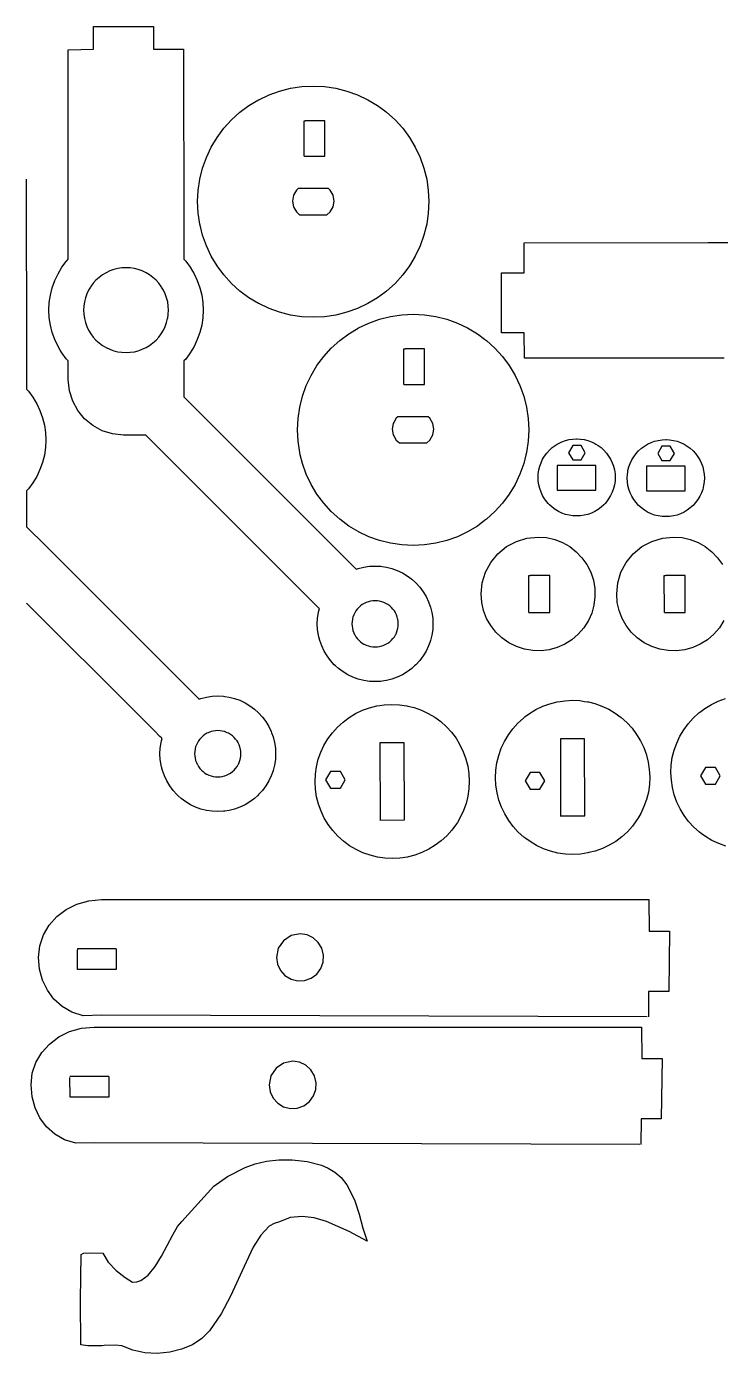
# Model space of a CAD drawing. Extents: x -171 to 171, y -88 to 88.
# Drawn here: x -26.6 to 60.6, y -83.2 to 83.6 of the extents above; entities that cross this region are included whole.
import ezdxf

# ---------------------------------------------------------------- set-up
doc = ezdxf.new("R2010")
doc.units = 0
doc.layers.add('MODELSKETCH_VISIBLE', color=7, linetype='CONTINUOUS')

msp = doc.modelspace()

# ---------------------------------------------------------------- linework, layer by layer
at = {"layer": 'MODELSKETCH_VISIBLE'}
for p, q in [((-18.19, 83.62), (-10.66, 83.62)), ((-18.19, 80.75), (-18.19, 83.62)), ((-10.66, 83.62), (-10.66, 80.76)), ((-21.37, 80.7), (-18.19, 80.75)), ((-21.36, 57.65), (-21.37, 80.7)), ((-10.66, 80.76), (-6.88, 80.76)), ((-6.88, 80.76), (-6.83, 57.65)), ((3.87, 75.02), (5.21, 75.51)), ((5.21, 75.51), (6.59, 75.85)), ((6.59, 75.85), (8.01, 76.06)), ((8.01, 76.06), (9.43, 76.13)), ((9.43, 76.13), (10.85, 76.06)), ((10.85, 76.06), (12.27, 75.85)), ((12.27, 75.85), (13.65, 75.51)), ((13.65, 75.51), (14.99, 75.02)), ((0.21, 72.83), (1.35, 73.68)), ((1.35, 73.68), (2.53, 74.39)), ((2.53, 74.39), (2.58, 74.42)), ((2.58, 74.42), (3.87, 75.02)), ((14.99, 75.02), (16.28, 74.42)), ((16.28, 74.42), (17.51, 73.68)), ((17.51, 73.68), (18.41, 73.01)), ((-1.81, 70.82), (-0.85, 71.87)), ((-0.85, 71.87), (0.21, 72.83)), ((8.28, 71.76), (8.43, 71.76)), ((8.28, 67.31), (8.28, 71.76)), ((10.86, 71.76), (8.43, 71.76)), ((10.88, 71.77), (10.86, 71.76)), ((10.88, 67.31), (10.88, 71.77)), ((18.41, 73.01), (18.65, 72.83)), ((18.65, 72.83), (19.71, 71.87)), ((19.71, 71.87), (20.67, 70.82)), ((-2.66, 69.67), (-1.81, 70.82)), ((20.67, 70.82), (21.52, 69.67)), ((-4, 67.16), (-3.39, 68.45)), ((-3.39, 68.45), (-2.66, 69.67)), ((21.52, 69.67), (22.25, 68.45)), ((22.25, 68.45), (22.86, 67.16)), ((-4.48, 65.82), (-4, 67.16)), ((8.28, 67.31), (10.88, 67.31)), ((22.86, 67.16), (23.34, 65.82)), ((-4.83, 64.43), (-4.48, 65.82)), ((23.34, 65.82), (23.69, 64.43)), ((-26.65, 64.42), (-26.6, 41.32)), ((-5.03, 63.02), (-4.83, 64.43)), ((23.69, 64.43), (23.89, 63.02)), ((-5.1, 61.6), (-5.03, 63.02)), ((6.94, 62.41), (6.81, 61.68)), ((7, 62.51), (6.94, 62.41)), ((7.31, 63.06), (7, 62.51)), ((7.52, 63.24), (7.31, 63.06)), ((10.35, 63.24), (7.52, 63.24)), ((10.52, 63.24), (10.35, 63.24)), ((11.34, 63.24), (10.52, 63.24)), ((11.55, 63.06), (11.34, 63.24)), ((11.92, 62.41), (11.55, 63.06)), ((12.05, 61.68), (11.92, 62.41)), ((23.89, 63.02), (23.96, 61.6)), ((-5.03, 60.17), (-5.1, 61.6)), ((-4.83, 58.76), (-5.03, 60.17)), ((6.81, 61.68), (6.94, 60.96)), ((6.94, 60.96), (7, 60.86)), ((7, 60.86), (7.31, 60.31)), ((7.31, 60.31), (7.71, 59.95)), ((11.15, 59.95), (11.55, 60.31)), ((11.55, 60.31), (11.92, 60.96)), ((11.92, 60.96), (12.05, 61.68)), ((23.89, 60.17), (23.69, 58.76)), ((23.96, 61.6), (23.89, 60.17)), ((-4.75, 58.46), (-4.83, 58.76)), ((-4.48, 57.38), (-4.75, 58.46)), ((7.71, 59.95), (10.52, 59.95)), ((10.52, 59.95), (11.15, 59.95)), ((23.61, 58.46), (23.34, 57.38)), ((23.69, 58.76), (23.61, 58.46)), ((-21.36, 57.3), (-21.36, 57.65)), ((-21.36, 56.67), (-21.36, 57.3)), ((-6.83, 57.65), (-6.83, 54.66)), ((-4, 56.03), (-4.48, 57.38)), ((23.34, 57.38), (22.86, 56.03)), ((-21.36, 56.12), (-21.36, 56.67)), ((-21.36, 55.64), (-21.36, 56.12)), ((-21.36, 55.23), (-21.36, 55.64)), ((-21.36, 54.89), (-21.36, 55.23)), ((-3.39, 54.74), (-4, 56.03)), ((22.86, 56.03), (22.25, 54.74)), ((35.93, 56.42), (59.04, 56.48)), ((35.93, 52.64), (35.93, 56.42)), ((59.04, 56.48), (62.03, 56.48)), ((-22.15, 53.35), (-21.62, 54.06)), ((-21.62, 54.06), (-21.59, 54.11)), ((-21.59, 54.11), (-21.36, 54.35)), ((-21.36, 54.62), (-21.36, 54.89)), ((-21.36, 54.44), (-21.36, 54.62)), ((-21.36, 54.35), (-21.36, 54.44)), ((-6.83, 54.66), (-6.83, 54.41)), ((-6.83, 54.41), (-6.83, 54.35)), ((-6.83, 54.35), (-6.6, 54.11)), ((-6.6, 54.11), (-6.04, 53.35)), ((-2.66, 53.52), (-3.39, 54.74)), ((-1.81, 52.38), (-2.66, 53.52)), ((21.52, 53.52), (20.67, 52.38)), ((22.25, 54.74), (21.52, 53.52)), ((-23.05, 51.67), (-22.64, 52.53)), ((-22.64, 52.53), (-22.15, 53.35)), ((-17.87, 51.73), (-18.22, 51.34)), ((-17.48, 52.08), (-17.87, 51.73)), ((-17.06, 52.39), (-17.48, 52.08)), ((-16.61, 52.66), (-17.06, 52.39)), ((-16.14, 52.89), (-16.61, 52.66)), ((-15.64, 53.06), (-16.14, 52.89)), ((-15.13, 53.19), (-15.64, 53.06)), ((-14.62, 53.27), (-15.13, 53.19)), ((-14.1, 53.29), (-14.62, 53.27)), ((-13.68, 53.27), (-14.1, 53.29)), ((-13.57, 53.27), (-13.68, 53.27)), ((-13.05, 53.19), (-13.57, 53.27)), ((-12.55, 53.06), (-13.05, 53.19)), ((-12.05, 52.89), (-12.55, 53.06)), ((-11.58, 52.66), (-12.05, 52.89)), ((-11.13, 52.39), (-11.58, 52.66)), ((-10.71, 52.08), (-11.13, 52.39)), ((-10.32, 51.73), (-10.71, 52.08)), ((-9.97, 51.34), (-10.32, 51.73)), ((-6.04, 53.35), (-5.75, 52.86)), ((-5.75, 52.86), (-5.55, 52.53)), ((-5.55, 52.53), (-5.14, 51.67)), ((-0.85, 51.32), (-1.81, 52.38)), ((20.67, 52.38), (19.71, 51.32)), ((33.07, 52.64), (35.93, 52.64)), ((33.07, 45.11), (33.07, 52.64)), ((-23.6, 49.85), (-23.37, 50.77)), ((-23.37, 50.77), (-23.05, 51.67)), ((-18.8, 50.48), (-19.02, 50)), ((-18.57, 50.86), (-18.8, 50.48)), ((-18.53, 50.92), (-18.57, 50.86)), ((-18.22, 51.34), (-18.53, 50.92)), ((-9.66, 50.92), (-9.97, 51.34)), ((-9.62, 50.86), (-9.66, 50.92)), ((-9.39, 50.48), (-9.62, 50.86)), ((-9.17, 50), (-9.39, 50.48)), ((-5.14, 51.67), (-4.82, 50.77)), ((-4.82, 50.77), (-4.59, 49.85)), ((0.21, 50.36), (-0.85, 51.32)), ((1.35, 49.51), (0.21, 50.36)), ((18.41, 50.18), (17.51, 49.51)), ((18.65, 50.36), (18.41, 50.18)), ((19.71, 51.32), (18.65, 50.36)), ((-23.79, 47.96), (-23.74, 48.91)), ((-23.74, 48.91), (-23.6, 49.85)), ((-19.4, 48.48), (-19.43, 47.96)), ((-19.32, 49), (-19.4, 48.48)), ((-19.2, 49.51), (-19.32, 49)), ((-19.02, 50), (-19.2, 49.51)), ((-8.99, 49.51), (-9.17, 50)), ((-8.86, 49), (-8.99, 49.51)), ((-8.79, 48.48), (-8.86, 49)), ((-8.76, 47.96), (-8.79, 48.48)), ((-4.59, 49.85), (-4.45, 48.91)), ((-4.45, 48.91), (-4.4, 47.96)), ((2.53, 48.8), (1.35, 49.51)), ((2.58, 48.78), (2.53, 48.8)), ((3.87, 48.17), (2.58, 48.78)), ((16.28, 48.78), (14.99, 48.17)), ((17.51, 49.51), (16.28, 48.78)), ((-23.74, 47.01), (-23.79, 47.96)), ((-23.6, 46.07), (-23.74, 47.01)), ((-19.43, 47.96), (-19.4, 47.44)), ((-19.4, 47.44), (-19.32, 46.92)), ((-19.32, 46.92), (-19.32, 46.89)), ((-19.32, 46.89), (-19.2, 46.41)), ((-8.99, 46.41), (-8.87, 46.89)), ((-8.87, 46.89), (-8.86, 46.92)), ((-8.86, 46.92), (-8.79, 47.44)), ((-8.79, 47.44), (-8.76, 47.96)), ((-4.45, 47.01), (-4.59, 46.07)), ((-4.4, 47.96), (-4.45, 47.01)), ((5.21, 47.69), (3.87, 48.17)), ((6.59, 47.34), (5.21, 47.69)), ((8.01, 47.13), (6.59, 47.34)), ((9.43, 47.06), (8.01, 47.13)), ((10.85, 47.13), (9.43, 47.06)), ((12.27, 47.34), (10.85, 47.13)), ((13.65, 47.69), (12.27, 47.34)), ((14.99, 48.17), (13.65, 47.69)), ((16.42, 46.34), (17.76, 46.82)), ((17.76, 46.82), (19.15, 47.17)), ((19.15, 47.17), (20.56, 47.37)), ((20.56, 47.37), (21.98, 47.44)), ((21.98, 47.44), (23.41, 47.37)), ((23.41, 47.37), (24.82, 47.17)), ((24.82, 47.17), (26.2, 46.82)), ((26.2, 46.82), (27.54, 46.34)), ((-23.37, 45.15), (-23.6, 46.07)), ((-23.05, 44.25), (-23.37, 45.15)), ((-19.2, 46.41), (-19.02, 45.92)), ((-19.02, 45.92), (-18.8, 45.45)), ((-18.8, 45.45), (-18.53, 45)), ((-9.66, 45), (-9.39, 45.45)), ((-9.39, 45.45), (-9.17, 45.92)), ((-9.17, 45.92), (-8.99, 46.41)), ((-4.82, 45.15), (-5.14, 44.25)), ((-4.59, 46.07), (-4.82, 45.15)), ((13.91, 44.99), (15.09, 45.7)), ((15.09, 45.7), (15.13, 45.73)), ((15.13, 45.73), (16.42, 46.34)), ((27.54, 46.34), (28.83, 45.73)), ((28.83, 45.73), (30.06, 44.99)), ((35.94, 45.11), (33.07, 45.11)), ((35.99, 41.94), (35.94, 45.11)), ((-22.64, 43.39), (-23.05, 44.25)), ((-22.36, 42.92), (-22.64, 43.39)), ((-18.53, 45), (-18.22, 44.58)), ((-18.22, 44.58), (-17.87, 44.19)), ((-17.87, 44.19), (-17.48, 43.84)), ((-17.48, 43.84), (-17.06, 43.53)), ((-17.06, 43.53), (-16.61, 43.26)), ((-11.58, 43.26), (-11.13, 43.53)), ((-11.13, 43.53), (-10.71, 43.84)), ((-10.71, 43.84), (-10.32, 44.19)), ((-10.32, 44.19), (-9.97, 44.58)), ((-9.97, 44.58), (-9.66, 45)), ((-5.55, 43.39), (-5.75, 43.07)), ((-5.14, 44.25), (-5.55, 43.39)), ((11.7, 43.19), (12.76, 44.15)), ((12.76, 44.15), (13.91, 44.99)), ((30.06, 44.99), (30.96, 44.32)), ((30.96, 44.32), (31.2, 44.15)), ((31.2, 44.15), (32.26, 43.19)), ((-22.15, 42.58), (-22.36, 42.92)), ((-21.62, 41.86), (-22.15, 42.58)), ((-21.58, 41.81), (-21.62, 41.86)), ((-21.36, 41.57), (-21.58, 41.81)), ((-16.61, 43.26), (-16.14, 43.04)), ((-16.14, 43.04), (-15.82, 42.92)), ((-15.82, 42.92), (-15.64, 42.86)), ((-15.64, 42.86), (-15.13, 42.73)), ((-15.13, 42.73), (-14.62, 42.66)), ((-14.62, 42.66), (-14.09, 42.63)), ((-14.09, 42.63), (-13.57, 42.66)), ((-13.57, 42.66), (-13.05, 42.73)), ((-13.05, 42.73), (-12.55, 42.86)), ((-12.55, 42.86), (-12.37, 42.92)), ((-12.37, 42.92), (-12.05, 43.04)), ((-12.05, 43.04), (-11.58, 43.26)), ((-6.6, 41.81), (-6.83, 41.57)), ((-6.04, 42.58), (-6.6, 41.81)), ((-5.83, 42.92), (-6.04, 42.58)), ((-5.75, 43.07), (-5.83, 42.92)), ((9.9, 40.99), (10.75, 42.13)), ((10.75, 42.13), (11.7, 43.19)), ((20.83, 43.1), (20.98, 43.1)), ((20.83, 38.63), (20.83, 43.1)), ((23.43, 43.08), (20.98, 43.1)), ((23.43, 38.63), (23.43, 43.08)), ((32.26, 43.19), (33.22, 42.13)), ((33.22, 42.13), (34.07, 40.99)), ((59.04, 41.94), (35.99, 41.94)), ((59.39, 41.94), (59.04, 41.94)), ((60.02, 41.94), (59.39, 41.94)), ((60.57, 41.94), (60.02, 41.94)), ((61.05, 41.94), (60.57, 41.94)), ((-26.6, 41.32), (-26.6, 38.33)), ((-21.36, 41.51), (-21.36, 41.57)), ((-21.35, 39.23), (-21.36, 41.51)), ((-6.83, 41.57), (-6.83, 41.49)), ((-6.83, 41.49), (-6.83, 41.3)), ((-6.83, 41.3), (-6.83, 41.03)), ((-6.83, 41.03), (-6.83, 40.69)), ((-6.83, 40.69), (-6.83, 40.28)), ((-6.83, 40.28), (-6.83, 39.81)), ((9.16, 39.76), (9.9, 40.99)), ((34.07, 40.99), (34.8, 39.76)), ((-21.21, 37.82), (-21.35, 39.23)), ((-6.83, 39.81), (-6.83, 39.26)), ((-6.83, 39.26), (-6.83, 38.63)), ((-6.83, 38.63), (-6.83, 38.27)), ((8.07, 37.13), (8.55, 38.47)), ((8.55, 38.47), (9.16, 39.76)), ((20.83, 38.63), (23.43, 38.63)), ((34.8, 39.76), (35.41, 38.47)), ((35.41, 38.47), (35.89, 37.13)), ((-26.6, 38.33), (-26.6, 38.08)), ((-26.6, 38.08), (-26.6, 38.02)), ((-26.6, 38.02), (-26.37, 37.78)), ((-26.37, 37.78), (-25.81, 37.01)), ((-25.81, 37.01), (-25.52, 36.53)), ((-20.8, 36.51), (-21.21, 37.82)), ((-6.83, 38.27), (-6.83, 37.06)), ((-6.83, 37.06), (-4.4, 34.64)), ((7.73, 35.75), (8.07, 37.13)), ((35.89, 37.13), (36.24, 35.75)), ((-25.52, 36.53), (-25.32, 36.2)), ((-25.32, 36.2), (-24.91, 35.34)), ((-24.91, 35.34), (-24.59, 34.44)), ((-20.16, 35.33), (-20.8, 36.51)), ((-19.31, 34.29), (-20.16, 35.33)), ((7.52, 34.33), (7.73, 35.75)), ((36.24, 35.75), (36.45, 34.33)), ((-24.59, 34.44), (-24.36, 33.52)), ((-24.36, 33.52), (-24.22, 32.58)), ((-18.28, 33.44), (-19.31, 34.29)), ((-17.11, 32.79), (-18.28, 33.44)), ((-4.4, 34.64), (14.44, 15.79)), ((7.45, 32.91), (7.52, 34.33)), ((19.49, 33.72), (19.36, 33)), ((19.55, 33.82), (19.49, 33.72)), ((19.86, 34.37), (19.55, 33.82)), ((20.07, 34.56), (19.86, 34.37)), ((22.9, 34.56), (20.07, 34.56)), ((23.07, 34.56), (22.9, 34.56)), ((23.89, 34.56), (23.07, 34.56)), ((24.1, 34.37), (23.89, 34.56)), ((24.47, 33.72), (24.1, 34.37)), ((24.6, 33), (24.47, 33.72)), ((36.45, 34.33), (36.52, 32.91)), ((-24.22, 32.58), (-24.17, 31.63)), ((-15.8, 32.39), (-17.11, 32.79)), ((-14.4, 32.25), (-15.8, 32.39)), ((-11.62, 32.26), (-14.4, 32.25)), ((-6.83, 27.47), (-11.62, 32.26)), ((7.52, 31.49), (7.45, 32.91)), ((19.36, 33), (19.49, 32.27)), ((19.49, 32.27), (19.55, 32.17)), ((19.55, 32.17), (19.86, 31.62)), ((24.1, 31.62), (24.47, 32.27)), ((24.47, 32.27), (24.6, 33)), ((36.52, 32.91), (36.45, 31.49)), ((41.58, 31.68), (42.05, 31.75)), ((42.05, 31.75), (42.52, 31.78)), ((42.52, 31.78), (42.61, 31.77)), ((42.61, 31.77), (43, 31.75)), ((43, 31.75), (43.47, 31.68)), ((-24.22, 30.68), (-24.36, 29.74)), ((-24.17, 31.63), (-24.22, 30.68)), ((7.73, 30.07), (7.52, 31.49)), ((7.8, 29.77), (7.73, 30.07)), ((19.86, 31.62), (20.26, 31.26)), ((20.26, 31.26), (23.07, 31.26)), ((23.07, 31.26), (23.7, 31.26)), ((23.7, 31.26), (24.1, 31.62)), ((36.24, 30.07), (36.16, 29.77)), ((36.45, 31.49), (36.24, 30.07)), ((38.78, 30), (39.1, 30.36)), ((39.1, 30.36), (39.45, 30.68)), ((39.45, 30.68), (39.83, 30.96)), ((39.83, 30.96), (40.1, 31.12)), ((40.1, 31.12), (40.24, 31.2)), ((40.24, 31.2), (40.67, 31.41)), ((40.67, 31.41), (41.12, 31.57)), ((41.12, 31.57), (41.58, 31.68)), ((42.04, 30.95), (41.51, 30.04)), ((41.51, 30.04), (42.04, 29.14)), ((43.08, 30.95), (42.04, 30.95)), ((43.61, 30.04), (43.08, 30.95)), ((43.08, 29.14), (43.61, 30.04)), ((43.47, 31.68), (43.93, 31.57)), ((43.93, 31.57), (44.38, 31.41)), ((44.38, 31.41), (44.81, 31.2)), ((44.81, 31.2), (44.95, 31.12)), ((44.95, 31.12), (45.22, 30.96)), ((45.22, 30.96), (45.6, 30.68)), ((45.6, 30.68), (45.95, 30.36)), ((45.95, 30.36), (46.27, 30)), ((49.99, 29.92), (50.31, 30.27)), ((50.31, 30.27), (50.66, 30.59)), ((50.66, 30.59), (51.04, 30.87)), ((51.04, 30.87), (51.31, 31.03)), ((51.31, 31.03), (51.45, 31.11)), ((51.45, 31.11), (51.88, 31.32)), ((51.88, 31.32), (52.33, 31.48)), ((52.33, 31.48), (52.79, 31.59)), ((53.25, 30.86), (52.72, 29.95)), ((52.79, 31.59), (53.26, 31.66)), ((54.29, 30.86), (53.25, 30.86)), ((53.26, 31.66), (53.73, 31.69)), ((53.73, 31.69), (53.82, 31.68)), ((53.82, 31.68), (54.21, 31.66)), ((54.21, 31.66), (54.68, 31.59)), ((54.82, 29.95), (54.29, 30.86)), ((54.68, 31.59), (55.14, 31.48)), ((55.14, 31.48), (55.59, 31.32)), ((55.59, 31.32), (56.02, 31.12)), ((56.02, 31.12), (56.16, 31.03)), ((56.16, 31.03), (56.43, 30.87)), ((56.43, 30.87), (56.81, 30.59)), ((56.81, 30.59), (57.16, 30.27)), ((57.16, 30.27), (57.48, 29.92)), ((-24.59, 28.82), (-24.91, 27.92)), ((-24.36, 29.74), (-24.59, 28.82)), ((8.07, 28.69), (7.8, 29.77)), ((8.55, 27.35), (8.07, 28.69)), ((35.89, 28.69), (35.41, 27.35)), ((36.16, 29.77), (35.89, 28.69)), ((37.89, 28.34), (38.05, 28.78)), ((38.05, 28.78), (38.25, 29.21)), ((38.25, 29.21), (38.5, 29.62)), ((38.5, 29.62), (38.78, 30)), ((40.1, 28.43), (40.1, 25.33)), ((44.95, 28.43), (40.1, 28.43)), ((42.04, 29.14), (43.08, 29.14)), ((44.95, 25.33), (44.95, 28.43)), ((46.27, 30), (46.55, 29.62)), ((46.55, 29.62), (46.8, 29.21)), ((46.8, 29.21), (47, 28.78)), ((47, 28.78), (47.16, 28.34)), ((49.1, 28.25), (49.26, 28.7)), ((49.26, 28.7), (49.46, 29.13)), ((49.46, 29.13), (49.71, 29.53)), ((49.71, 29.53), (49.99, 29.92)), ((52.72, 29.95), (53.25, 29.05)), ((53.25, 29.05), (54.29, 29.05)), ((54.29, 29.05), (54.82, 29.95)), ((57.48, 29.92), (57.76, 29.53)), ((57.76, 29.53), (58.01, 29.13)), ((58.01, 29.13), (58.21, 28.7)), ((58.21, 28.7), (58.37, 28.25)), ((-25.52, 26.73), (-25.6, 26.59)), ((-25.32, 27.06), (-25.52, 26.73)), ((-24.91, 27.92), (-25.32, 27.06)), ((-4.4, 25.04), (-6.83, 27.47)), ((9.16, 26.06), (8.55, 27.35)), ((35.41, 27.35), (34.8, 26.06)), ((37.68, 26.93), (37.7, 27.41)), ((37.7, 26.46), (37.68, 26.93)), ((37.7, 27.41), (37.74, 27.64)), ((37.74, 27.64), (37.77, 27.88)), ((37.77, 27.88), (37.89, 28.34)), ((47.16, 28.34), (47.28, 27.88)), ((47.28, 27.88), (47.31, 27.64)), ((47.31, 27.64), (47.35, 27.4)), ((47.35, 27.4), (47.37, 26.93)), ((47.37, 26.93), (47.35, 26.46)), ((48.89, 26.84), (48.91, 27.32)), ((48.91, 26.37), (48.89, 26.84)), ((48.91, 27.32), (48.95, 27.55)), ((48.95, 27.55), (48.98, 27.79)), ((48.98, 27.79), (49.1, 28.25)), ((56.16, 28.34), (51.31, 28.34)), ((51.31, 28.34), (51.31, 25.24)), ((56.16, 25.24), (56.16, 28.34)), ((58.37, 28.25), (58.49, 27.79)), ((58.49, 27.79), (58.52, 27.55)), ((58.52, 27.55), (58.56, 27.32)), ((58.56, 27.32), (58.58, 26.84)), ((58.58, 26.84), (58.56, 26.37)), ((-26.37, 25.48), (-26.6, 25.24)), ((-26.6, 25.24), (-26.6, 25.16)), ((-26.6, 25.16), (-26.6, 24.97)), ((-25.81, 26.25), (-26.37, 25.48)), ((-25.6, 26.59), (-25.81, 26.25)), ((4.85, 15.79), (-4.4, 25.04)), ((9.9, 24.83), (9.16, 26.06)), ((34.8, 26.06), (34.07, 24.83)), ((37.77, 25.99), (37.7, 26.46)), ((37.89, 25.52), (37.77, 25.99)), ((38.05, 25.08), (37.89, 25.52)), ((38.25, 24.65), (38.05, 25.08)), ((40.1, 25.33), (44.95, 25.33)), ((47, 25.08), (46.8, 24.65)), ((47.16, 25.52), (47, 25.08)), ((47.28, 25.99), (47.16, 25.52)), ((47.35, 26.46), (47.28, 25.99)), ((48.98, 25.9), (48.91, 26.37)), ((49.1, 25.44), (48.98, 25.9)), ((49.26, 24.99), (49.1, 25.44)), ((51.31, 25.24), (56.16, 25.24)), ((58.37, 25.43), (58.21, 24.99)), ((58.49, 25.9), (58.37, 25.43)), ((58.56, 26.37), (58.49, 25.9)), ((-26.6, 24.97), (-26.6, 24.7)), ((-26.6, 24.7), (-26.6, 24.36)), ((-26.6, 24.36), (-26.6, 23.95)), ((-26.6, 23.95), (-26.6, 23.48)), ((-26.6, 23.48), (-26.6, 22.92)), ((10.75, 23.69), (9.9, 24.83)), ((11.7, 22.63), (10.75, 23.69)), ((33.22, 23.69), (32.26, 22.63)), ((34.07, 24.83), (33.22, 23.69)), ((38.5, 24.24), (38.25, 24.65)), ((38.78, 23.86), (38.5, 24.24)), ((38.95, 23.67), (38.78, 23.86)), ((39.1, 23.5), (38.95, 23.67)), ((39.45, 23.19), (39.1, 23.5)), ((45.95, 23.5), (45.6, 23.18)), ((46.1, 23.67), (45.95, 23.5)), ((46.27, 23.86), (46.1, 23.67)), ((46.55, 24.24), (46.27, 23.86)), ((46.8, 24.65), (46.55, 24.24)), ((49.46, 24.56), (49.26, 24.99)), ((49.71, 24.15), (49.46, 24.56)), ((49.99, 23.77), (49.71, 24.15)), ((50.16, 23.58), (49.99, 23.77)), ((50.31, 23.42), (50.16, 23.58)), ((50.66, 23.1), (50.31, 23.42)), ((57.16, 23.41), (56.81, 23.1)), ((57.31, 23.58), (57.16, 23.41)), ((57.48, 23.77), (57.31, 23.58)), ((57.76, 24.15), (57.48, 23.77)), ((58.01, 24.56), (57.76, 24.15)), ((58.21, 24.99), (58.01, 24.56)), ((-26.6, 22.92), (-26.6, 22.3)), ((-26.6, 22.3), (-26.6, 21.94)), ((-26.6, 21.94), (-26.6, 20.73)), ((12.76, 21.67), (11.7, 22.63)), ((32.26, 22.63), (31.2, 21.67)), ((39.83, 22.9), (39.45, 23.19)), ((40.24, 22.66), (39.83, 22.9)), ((40.67, 22.45), (40.24, 22.66)), ((41.12, 22.29), (40.67, 22.45)), ((41.58, 22.18), (41.12, 22.29)), ((42.05, 22.11), (41.58, 22.18)), ((42.52, 22.09), (42.05, 22.11)), ((42.61, 22.09), (42.52, 22.09)), ((43, 22.11), (42.61, 22.09)), ((43.47, 22.18), (43, 22.11)), ((43.93, 22.29), (43.47, 22.18)), ((44.38, 22.45), (43.93, 22.29)), ((44.81, 22.66), (44.38, 22.45)), ((45.22, 22.9), (44.81, 22.66)), ((45.6, 23.18), (45.22, 22.9)), ((51.04, 22.81), (50.66, 23.1)), ((51.45, 22.57), (51.04, 22.81)), ((51.88, 22.37), (51.45, 22.57)), ((52.33, 22.2), (51.88, 22.37)), ((52.79, 22.09), (52.33, 22.2)), ((53.26, 22.02), (52.79, 22.09)), ((53.73, 22), (53.26, 22.02)), ((53.82, 22), (53.73, 22)), ((54.21, 22.02), (53.82, 22)), ((54.68, 22.09), (54.21, 22.02)), ((55.14, 22.2), (54.68, 22.09)), ((55.59, 22.37), (55.14, 22.2)), ((56.02, 22.57), (55.59, 22.37)), ((56.43, 22.81), (56.02, 22.57)), ((56.81, 23.1), (56.43, 22.81)), ((-26.6, 20.73), (-24.17, 18.31)), ((13.91, 20.82), (12.76, 21.67)), ((15.09, 20.12), (13.91, 20.82)), ((15.13, 20.09), (15.09, 20.12)), ((16.42, 19.48), (15.13, 20.09)), ((28.83, 20.09), (27.54, 19.48)), ((30.06, 20.82), (28.83, 20.09)), ((30.96, 21.5), (30.06, 20.82)), ((31.2, 21.67), (30.96, 21.5)), ((17.76, 19), (16.42, 19.48)), ((19.15, 18.65), (17.76, 19)), ((20.56, 18.44), (19.15, 18.65)), ((21.98, 18.38), (20.56, 18.44)), ((23.41, 18.44), (21.98, 18.38)), ((24.82, 18.65), (23.41, 18.44)), ((26.2, 19), (24.82, 18.65)), ((27.54, 19.48), (26.2, 19)), ((33.72, 18.24), (34.95, 18.89)), ((34.95, 18.89), (36.28, 19.3)), ((36.28, 19.3), (37.69, 19.44)), ((37.69, 19.44), (38.75, 19.36)), ((38.75, 19.36), (39.78, 19.12)), ((39.78, 19.12), (40.76, 18.74)), ((40.76, 18.74), (41.66, 18.23)), ((50.74, 18.24), (51.97, 18.89)), ((51.97, 18.89), (53.31, 19.3)), ((53.31, 19.3), (54.71, 19.44)), ((54.71, 19.44), (55.78, 19.36)), ((55.78, 19.36), (56.81, 19.12)), ((56.81, 19.12), (57.78, 18.75)), ((57.78, 18.75), (58.69, 18.23)), ((-24.17, 18.31), (-5.33, -0.54)), ((31.73, 16.25), (32.63, 17.34)), ((32.63, 17.34), (33.72, 18.24)), ((41.66, 18.23), (42.48, 17.59)), ((42.48, 17.59), (43.2, 16.84)), ((43.2, 16.84), (43.81, 15.98)), ((48.76, 16.25), (49.65, 17.34)), ((49.65, 17.34), (50.74, 18.24)), ((58.69, 18.23), (59.51, 17.59)), ((59.51, 17.59), (60.23, 16.84)), ((60.23, 16.84), (60.84, 15.98)), ((9.21, 11.43), (4.85, 15.79)), ((14.44, 15.79), (14.57, 15.66)), ((14.57, 15.66), (14.74, 15.5)), ((14.74, 15.5), (14.82, 15.41)), ((14.82, 15.41), (14.84, 15.39)), ((14.84, 15.39), (15.09, 15.48)), ((15.09, 15.48), (15.79, 15.65)), ((15.79, 15.65), (16.49, 15.76)), ((16.49, 15.76), (17.2, 15.79)), ((17.2, 15.79), (17.92, 15.76)), ((17.92, 15.76), (18.07, 15.73)), ((18.07, 15.73), (18.62, 15.65)), ((18.62, 15.65), (19.31, 15.48)), ((19.31, 15.48), (19.98, 15.24)), ((19.98, 15.24), (20.63, 14.93)), ((30.67, 13.68), (31.07, 15.02)), ((31.07, 15.02), (31.73, 16.25)), ((43.81, 15.98), (44.3, 15.02)), ((44.3, 15.02), (44.63, 14)), ((47.69, 13.68), (48.1, 15.02)), ((48.1, 15.02), (48.76, 16.25)), ((20.63, 14.93), (21.24, 14.57)), ((21.24, 14.57), (21.81, 14.14)), ((21.81, 14.14), (22.34, 13.66)), ((22.34, 13.66), (22.82, 13.13)), ((30.53, 12.28), (30.67, 13.68)), ((36.54, 14.61), (36.68, 14.61)), ((36.54, 9.96), (36.54, 14.61)), ((39.14, 14.61), (36.68, 14.61)), ((39.14, 9.96), (39.14, 14.61)), ((44.63, 14), (44.81, 12.96)), ((47.56, 12.28), (47.69, 13.68)), ((53.51, 14.61), (53.71, 14.61)), ((53.56, 9.96), (53.51, 14.61)), ((56.16, 14.61), (53.71, 14.61)), ((56.16, 9.96), (56.16, 14.61)), ((22.82, 13.13), (23.25, 12.56)), ((23.25, 12.56), (23.61, 11.95)), ((23.61, 11.95), (23.92, 11.3)), ((30.61, 11.21), (30.53, 12.28)), ((44.83, 11.92), (44.7, 10.89)), ((44.81, 12.96), (44.83, 11.92)), ((47.64, 11.21), (47.56, 12.28)), ((-24.17, 8.71), (-26.6, 11.14)), ((9.94, 10.7), (9.21, 11.43)), ((10.13, 10.51), (9.94, 10.7)), ((10.08, 9.94), (10.13, 10.16)), ((10.19, 10.45), (10.13, 10.51)), ((10.13, 10.16), (10.2, 10.44)), ((10.2, 10.44), (10.19, 10.45)), ((14.78, 10.14), (14.64, 9.89)), ((14.95, 10.37), (14.78, 10.14)), ((15.15, 10.58), (14.95, 10.37)), ((15.36, 10.77), (15.15, 10.58)), ((15.59, 10.94), (15.36, 10.77)), ((15.83, 11.09), (15.59, 10.94)), ((16, 11.17), (15.83, 11.09)), ((16.09, 11.21), (16, 11.17)), ((16.36, 11.31), (16.09, 11.21)), ((16.64, 11.38), (16.36, 11.31)), ((16.92, 11.42), (16.64, 11.38)), ((17.2, 11.43), (16.92, 11.42)), ((17.49, 11.42), (17.2, 11.43)), ((17.77, 11.38), (17.49, 11.42)), ((18.05, 11.31), (17.77, 11.38)), ((18.32, 11.21), (18.05, 11.31)), ((18.4, 11.17), (18.32, 11.21)), ((18.57, 11.09), (18.4, 11.17)), ((18.82, 10.94), (18.57, 11.09)), ((19.05, 10.77), (18.82, 10.94)), ((19.26, 10.58), (19.05, 10.77)), ((19.45, 10.37), (19.26, 10.58)), ((19.62, 10.14), (19.45, 10.37)), ((19.75, 9.93), (19.62, 10.14)), ((23.92, 11.3), (23.97, 11.17)), ((23.97, 11.17), (24.16, 10.63)), ((24.16, 10.63), (24.33, 9.94)), ((30.84, 10.18), (30.61, 11.21)), ((31.22, 9.21), (30.84, 10.18)), ((44.7, 10.89), (44.43, 9.88)), ((47.87, 10.18), (47.64, 11.21)), ((48.25, 9.21), (47.87, 10.18)), ((-14.92, -0.54), (-24.17, 8.71)), ((9.94, 8.52), (9.97, 9.24)), ((9.97, 7.81), (9.94, 8.52)), ((9.97, 9.24), (10.08, 9.94)), ((14.31, 8.81), (14.29, 8.52)), ((14.29, 8.52), (14.31, 8.24)), ((14.35, 9.09), (14.31, 8.81)), ((14.37, 9.19), (14.35, 9.09)), ((14.42, 9.37), (14.37, 9.19)), ((14.52, 9.64), (14.42, 9.37)), ((14.64, 9.89), (14.52, 9.64)), ((19.77, 9.89), (19.75, 9.93)), ((19.89, 9.64), (19.77, 9.89)), ((19.99, 9.37), (19.89, 9.64)), ((20.03, 9.19), (19.99, 9.37)), ((20.06, 9.09), (20.03, 9.19)), ((20.1, 8.81), (20.06, 9.09)), ((20.11, 8.52), (20.1, 8.81)), ((20.1, 8.24), (20.11, 8.52)), ((24.33, 9.94), (24.44, 9.24)), ((24.44, 9.24), (24.47, 8.52)), ((24.47, 8.52), (24.44, 7.81)), ((31.74, 8.31), (31.22, 9.21)), ((36.54, 9.96), (39.14, 9.96)), ((44.01, 8.93), (43.44, 8.03)), ((44.43, 9.88), (44.01, 8.93)), ((48.76, 8.31), (48.25, 9.21)), ((53.56, 9.96), (56.16, 9.96)), ((61.03, 8.93), (60.47, 8.04)), ((10.08, 7.11), (9.97, 7.81)), ((10.13, 6.89), (10.08, 7.11)), ((10.25, 6.41), (10.13, 6.89)), ((14.31, 8.24), (14.35, 7.96)), ((14.35, 7.96), (14.42, 7.68)), ((14.42, 7.68), (14.52, 7.41)), ((14.52, 7.41), (14.61, 7.2)), ((14.61, 7.2), (14.64, 7.15)), ((14.64, 7.15), (14.78, 6.91)), ((14.78, 6.91), (14.95, 6.68)), ((14.95, 6.68), (15.15, 6.47)), ((19.26, 6.47), (19.45, 6.68)), ((19.45, 6.68), (19.62, 6.91)), ((19.62, 6.91), (19.77, 7.15)), ((19.77, 7.15), (19.79, 7.2)), ((19.79, 7.2), (19.89, 7.41)), ((19.89, 7.41), (19.99, 7.68)), ((19.99, 7.68), (20.06, 7.96)), ((20.06, 7.96), (20.1, 8.24)), ((24.33, 7.11), (24.16, 6.41)), ((24.44, 7.81), (24.33, 7.11)), ((32.37, 7.49), (31.74, 8.31)), ((33.13, 6.76), (32.37, 7.49)), ((33.99, 6.15), (33.13, 6.76)), ((42.74, 7.22), (41.93, 6.52)), ((43.44, 8.03), (42.74, 7.22)), ((49.4, 7.49), (48.76, 8.31)), ((50.15, 6.76), (49.4, 7.49)), ((51.02, 6.15), (50.15, 6.76)), ((59.77, 7.22), (58.96, 6.52)), ((60.47, 8.04), (59.77, 7.22)), ((10.49, 5.74), (10.25, 6.41)), ((10.79, 5.1), (10.49, 5.74)), ((11.16, 4.49), (10.79, 5.1)), ((15.15, 6.47), (15.36, 6.27)), ((15.36, 6.27), (15.59, 6.11)), ((15.59, 6.11), (15.8, 5.98)), ((15.8, 5.98), (15.83, 5.96)), ((15.83, 5.96), (16.08, 5.84)), ((16.08, 5.84), (16.09, 5.84)), ((16.09, 5.84), (16.36, 5.74)), ((16.36, 5.74), (16.64, 5.67)), ((16.64, 5.67), (16.92, 5.63)), ((16.92, 5.63), (17.2, 5.62)), ((17.2, 5.62), (17.49, 5.63)), ((17.49, 5.63), (17.77, 5.67)), ((17.77, 5.67), (18.05, 5.74)), ((18.05, 5.74), (18.07, 5.75)), ((18.07, 5.75), (18.32, 5.84)), ((18.32, 5.84), (18.57, 5.96)), ((18.57, 5.96), (18.82, 6.11)), ((18.82, 6.11), (19.05, 6.27)), ((19.05, 6.27), (19.26, 6.47)), ((23.61, 5.1), (23.25, 4.49)), ((23.92, 5.74), (23.61, 5.1)), ((24.07, 6.16), (23.92, 5.74)), ((24.16, 6.41), (24.07, 6.16)), ((34.95, 5.67), (33.99, 6.15)), ((35.97, 5.34), (34.95, 5.67)), ((37.01, 5.16), (35.97, 5.34)), ((38.05, 5.14), (37.01, 5.16)), ((39.08, 5.26), (38.05, 5.14)), ((40.08, 5.54), (39.08, 5.26)), ((41.04, 5.96), (40.08, 5.54)), ((41.93, 6.52), (41.04, 5.96)), ((51.97, 5.67), (51.02, 6.15)), ((52.99, 5.34), (51.97, 5.67)), ((54.03, 5.16), (52.99, 5.34)), ((55.08, 5.14), (54.03, 5.16)), ((56.11, 5.26), (55.08, 5.14)), ((57.11, 5.54), (56.11, 5.26)), ((58.07, 5.96), (57.11, 5.54)), ((58.96, 6.52), (58.07, 5.96)), ((11.59, 3.91), (11.16, 4.49)), ((12.07, 3.39), (11.59, 3.91)), ((12.23, 3.23), (12.07, 3.39)), ((22.34, 3.39), (22.17, 3.23)), ((22.82, 3.91), (22.34, 3.39)), ((23.25, 4.49), (22.82, 3.91)), ((12.59, 2.91), (12.23, 3.23)), ((13.17, 2.48), (12.59, 2.91)), ((13.78, 2.11), (13.17, 2.48)), ((14.42, 1.81), (13.78, 2.11)), ((15.09, 1.57), (14.42, 1.81)), ((19.98, 1.81), (19.31, 1.57)), ((20.63, 2.11), (19.98, 1.81)), ((21.24, 2.48), (20.63, 2.11)), ((21.81, 2.91), (21.24, 2.48)), ((22.17, 3.23), (21.81, 2.91)), ((15.79, 1.4), (15.09, 1.57)), ((16.49, 1.29), (15.79, 1.4)), ((17.2, 1.26), (16.49, 1.29)), ((17.92, 1.29), (17.2, 1.26)), ((18.07, 1.31), (17.92, 1.29)), ((18.62, 1.4), (18.07, 1.31)), ((19.12, 1.52), (18.62, 1.4)), ((19.31, 1.57), (19.12, 1.52)), ((-10.56, -4.9), (-14.92, -0.54)), ((-5.33, -0.54), (-5.2, -0.67)), ((-5.2, -0.67), (-5.03, -0.84)), ((-5.03, -0.84), (-4.95, -0.92)), ((-4.95, -0.92), (-4.93, -0.94)), ((-4.93, -0.94), (-4.68, -0.85)), ((-4.68, -0.85), (-3.98, -0.68)), ((-3.98, -0.68), (-3.28, -0.58)), ((-3.28, -0.58), (-2.57, -0.54)), ((-2.57, -0.54), (-1.85, -0.58)), ((-1.85, -0.58), (-1.7, -0.6)), ((-1.7, -0.6), (-1.15, -0.68)), ((-1.15, -0.68), (-0.46, -0.85)), ((-0.46, -0.85), (0.22, -1.09)), ((0.22, -1.09), (0.86, -1.4)), ((0.86, -1.4), (1.47, -1.77)), ((17.78, -1.74), (18.36, -1.65)), ((18.36, -1.65), (19.31, -1.6)), ((19.31, -1.6), (20.26, -1.64)), ((20.26, -1.64), (20.84, -1.73)), ((38.28, -1.84), (39.17, -1.52)), ((39.17, -1.52), (40.1, -1.29)), ((40.1, -1.29), (40.46, -1.23)), ((40.46, -1.23), (41.04, -1.14)), ((41.04, -1.14), (41.99, -1.09)), ((41.99, -1.09), (42.94, -1.13)), ((42.94, -1.13), (43.51, -1.22)), ((43.51, -1.22), (43.88, -1.27)), ((43.88, -1.27), (44.01, -1.3)), ((44.01, -1.3), (44.8, -1.5)), ((44.8, -1.5), (45.7, -1.81)), ((58.65, -2.11), (59.46, -1.62)), ((59.46, -1.62), (60.32, -1.21)), ((60.32, -1.21), (61.22, -0.88)), ((1.47, -1.77), (2.04, -2.19)), ((2.04, -2.19), (2.57, -2.67)), ((2.57, -2.67), (3.05, -3.2)), ((3.05, -3.2), (3.48, -3.77)), ((13.4, -3.65), (13.93, -3.25)), ((13.93, -3.25), (14.74, -2.76)), ((14.74, -2.76), (15.6, -2.35)), ((15.6, -2.35), (16.5, -2.03)), ((16.5, -2.03), (17.42, -1.79)), ((17.42, -1.79), (17.78, -1.74)), ((20.84, -1.73), (21.2, -1.78)), ((21.2, -1.78), (21.33, -1.81)), ((21.33, -1.81), (22.12, -2.01)), ((22.12, -2.01), (23.02, -2.32)), ((23.02, -2.32), (23.88, -2.73)), ((23.88, -2.73), (24.7, -3.21)), ((24.7, -3.21), (25.46, -3.77)), ((35.15, -3.96), (35.85, -3.32)), ((35.85, -3.32), (36.08, -3.14)), ((36.08, -3.14), (36.61, -2.75)), ((36.61, -2.75), (37.42, -2.25)), ((37.42, -2.25), (38.28, -1.84)), ((45.7, -1.81), (46.56, -2.22)), ((46.56, -2.22), (47.38, -2.7)), ((47.38, -2.7), (48.14, -3.27)), ((48.14, -3.27), (48.85, -3.9)), ((56.55, -4.03), (57.19, -3.32)), ((57.19, -3.32), (57.89, -2.68)), ((57.89, -2.68), (58.12, -2.5)), ((58.12, -2.5), (58.65, -2.11)), ((-9.83, -5.63), (-10.56, -4.9)), ((-3.13, -4.95), (-3.41, -5.02)), ((-2.85, -4.91), (-3.13, -4.95)), ((-2.57, -4.9), (-2.85, -4.91)), ((-2.28, -4.91), (-2.57, -4.9)), ((-2, -4.95), (-2.28, -4.91)), ((-1.72, -5.02), (-2, -4.95)), ((3.48, -3.77), (3.84, -4.38)), ((3.84, -4.38), (4.15, -5.03)), ((11.83, -5.17), (12.47, -4.47)), ((12.47, -4.47), (13.17, -3.82)), ((13.17, -3.82), (13.4, -3.65)), ((25.46, -3.77), (26.17, -4.41)), ((26.17, -4.41), (26.81, -5.11)), ((33.95, -5.43), (34.51, -4.66)), ((34.51, -4.66), (35.15, -3.96)), ((48.85, -3.9), (49.49, -4.6)), ((49.49, -4.6), (50.06, -5.37)), ((55.5, -5.61), (55.99, -4.79)), ((55.99, -4.79), (56.55, -4.03)), ((-9.64, -5.82), (-9.83, -5.63)), ((-9.8, -7.1), (-9.69, -6.39)), ((-9.69, -6.39), (-9.64, -6.17)), ((-9.58, -5.88), (-9.64, -5.82)), ((-9.64, -6.17), (-9.57, -5.89)), ((-9.57, -5.89), (-9.58, -5.88)), ((-5.13, -6.44), (-5.25, -6.69)), ((-4.99, -6.19), (-5.13, -6.44)), ((-4.82, -5.96), (-4.99, -6.19)), ((-4.62, -5.75), (-4.82, -5.96)), ((-4.41, -5.56), (-4.62, -5.75)), ((-4.18, -5.39), (-4.41, -5.56)), ((-3.94, -5.24), (-4.18, -5.39)), ((-3.77, -5.16), (-3.94, -5.24)), ((-3.68, -5.12), (-3.77, -5.16)), ((-3.41, -5.02), (-3.68, -5.12)), ((-1.45, -5.12), (-1.72, -5.02)), ((-1.37, -5.16), (-1.45, -5.12)), ((-1.2, -5.24), (-1.37, -5.16)), ((-0.95, -5.39), (-1.2, -5.24)), ((-0.72, -5.56), (-0.95, -5.39)), ((-0.51, -5.75), (-0.72, -5.56)), ((-0.32, -5.96), (-0.51, -5.75)), ((-0.15, -6.19), (-0.32, -5.96)), ((-0.02, -6.41), (-0.15, -6.19)), ((0, -6.44), (-0.02, -6.41)), ((0.12, -6.69), (0, -6.44)), ((4.15, -5.03), (4.2, -5.16)), ((4.2, -5.16), (4.39, -5.7)), ((4.39, -5.7), (4.56, -6.39)), ((4.56, -6.39), (4.67, -7.1)), ((10.78, -6.76), (11.27, -5.94)), ((11.27, -5.94), (11.83, -5.17)), ((20.85, -6.44), (17.8, -6.45)), ((17.8, -6.45), (17.84, -16.14)), ((20.89, -16.13), (20.85, -6.44)), ((26.81, -5.11), (27.38, -5.87)), ((27.38, -5.87), (27.87, -6.69)), ((33.06, -7.11), (33.46, -6.25)), ((33.46, -6.25), (33.95, -5.43)), ((43.53, -5.93), (40.48, -5.94)), ((40.48, -5.94), (40.51, -15.63)), ((43.57, -15.62), (43.53, -5.93)), ((50.06, -5.37), (50.55, -6.18)), ((50.55, -6.18), (50.96, -7.04)), ((54.78, -7.37), (55.1, -6.47)), ((55.1, -6.47), (55.5, -5.61)), ((-9.83, -7.81), (-9.8, -7.1)), ((-9.8, -8.52), (-9.83, -7.81)), ((-5.46, -7.52), (-5.48, -7.81)), ((-5.48, -7.81), (-5.46, -8.09)), ((-5.42, -7.24), (-5.46, -7.52)), ((-5.46, -8.09), (-5.42, -8.38)), ((-5.4, -7.14), (-5.42, -7.24)), ((-5.35, -6.96), (-5.4, -7.14)), ((-5.25, -6.69), (-5.35, -6.96)), ((0.22, -6.96), (0.12, -6.69)), ((0.26, -7.14), (0.22, -6.96)), ((0.29, -7.24), (0.26, -7.14)), ((0.33, -7.52), (0.29, -7.24)), ((0.29, -8.38), (0.33, -8.09)), ((0.34, -7.81), (0.33, -7.52)), ((0.33, -8.09), (0.34, -7.81)), ((4.67, -7.1), (4.7, -7.81)), ((4.7, -7.81), (4.67, -8.52)), ((10.06, -8.51), (10.38, -7.62)), ((10.38, -7.62), (10.78, -6.76)), ((27.87, -6.69), (28.28, -7.55)), ((28.28, -7.55), (28.61, -8.44)), ((32.51, -8.93), (32.74, -8.01)), ((32.74, -8.01), (33.06, -7.11)), ((50.96, -7.04), (51.29, -7.93)), ((51.29, -7.93), (51.3, -7.99)), ((51.3, -7.99), (51.52, -8.85)), ((54.42, -9.23), (54.55, -8.29)), ((54.55, -8.29), (54.78, -7.37)), ((-9.69, -9.23), (-9.8, -8.52)), ((-9.64, -9.44), (-9.69, -9.23)), ((-9.52, -9.92), (-9.64, -9.44)), ((-9.28, -10.59), (-9.52, -9.92)), ((-5.42, -8.38), (-5.35, -8.65)), ((-5.35, -8.65), (-5.25, -8.92)), ((-5.25, -8.92), (-5.16, -9.13)), ((-5.16, -9.13), (-5.13, -9.18)), ((-5.13, -9.18), (-4.99, -9.42)), ((-4.99, -9.42), (-4.82, -9.65)), ((-4.82, -9.65), (-4.62, -9.86)), ((-4.62, -9.86), (-4.41, -10.06)), ((-0.72, -10.06), (-0.51, -9.86)), ((-0.51, -9.86), (-0.32, -9.65)), ((-0.32, -9.65), (-0.15, -9.42)), ((-0.15, -9.42), (0, -9.18)), ((0, -9.18), (0.02, -9.13)), ((0.02, -9.13), (0.12, -8.92)), ((0.12, -8.92), (0.22, -8.65)), ((0.22, -8.65), (0.29, -8.38)), ((4.39, -9.92), (4.3, -10.17)), ((4.56, -9.23), (4.39, -9.92)), ((4.67, -8.52), (4.56, -9.23)), ((9.7, -10.38), (9.83, -9.44)), ((9.83, -9.44), (10.06, -8.51)), ((28.61, -8.44), (28.62, -8.5)), ((28.62, -8.5), (28.84, -9.36)), ((28.84, -9.36), (28.98, -10.3)), ((32.33, -10.82), (32.38, -9.87)), ((32.38, -9.87), (32.51, -8.93)), ((51.52, -8.85), (51.66, -9.79)), ((51.66, -9.79), (51.71, -10.74)), ((54.38, -10.18), (54.42, -9.23)), ((58.72, -9.54), (58.1, -10.58)), ((59.96, -9.54), (58.72, -9.54)), ((60.57, -10.58), (59.96, -9.54)), ((-8.97, -11.23), (-9.28, -10.59)), ((-8.61, -11.85), (-8.97, -11.23)), ((-4.41, -10.06), (-4.18, -10.23)), ((-4.18, -10.23), (-3.97, -10.36)), ((-3.97, -10.36), (-3.94, -10.37)), ((-3.94, -10.37), (-3.69, -10.49)), ((-3.69, -10.49), (-3.68, -10.5)), ((-3.68, -10.5), (-3.41, -10.59)), ((-3.41, -10.59), (-3.13, -10.66)), ((-3.13, -10.66), (-2.85, -10.7)), ((-2.85, -10.7), (-2.57, -10.72)), ((-2.57, -10.72), (-2.28, -10.7)), ((-2.28, -10.7), (-2, -10.66)), ((-2, -10.66), (-1.72, -10.59)), ((-1.72, -10.59), (-1.7, -10.58)), ((-1.7, -10.58), (-1.45, -10.5)), ((-1.45, -10.5), (-1.2, -10.37)), ((-1.2, -10.37), (-0.95, -10.23)), ((-0.95, -10.23), (-0.72, -10.06)), ((3.84, -11.23), (3.48, -11.85)), ((4.15, -10.59), (3.84, -11.23)), ((4.3, -10.17), (4.15, -10.59)), ((9.66, -11.33), (9.7, -10.38)), ((9.71, -12.28), (9.66, -11.33)), ((11.6, -10.04), (10.98, -11.08)), ((10.98, -11.08), (11.6, -12.12)), ((12.84, -10.04), (11.6, -10.04)), ((13.46, -11.08), (12.84, -10.04)), ((12.84, -12.12), (13.46, -11.08)), ((28.98, -10.3), (29.04, -11.25)), ((29.04, -11.25), (28.99, -12.2)), ((32.38, -11.77), (32.33, -10.82)), ((36.68, -10.18), (36.06, -11.22)), ((36.06, -11.22), (36.68, -12.26)), ((37.91, -10.18), (36.68, -10.18)), ((38.53, -11.22), (37.91, -10.18)), ((37.91, -12.26), (38.53, -11.22)), ((51.71, -10.74), (51.67, -11.69)), ((54.43, -11.13), (54.38, -10.18)), ((54.57, -12.07), (54.43, -11.13)), ((58.1, -10.58), (58.72, -11.62)), ((58.72, -11.62), (59.96, -11.62)), ((59.96, -11.62), (60.57, -10.58)), ((-8.18, -12.42), (-8.61, -11.85)), ((-7.7, -12.95), (-8.18, -12.42)), ((-7.54, -13.1), (-7.7, -12.95)), ((-7.18, -13.43), (-7.54, -13.1)), ((2.41, -13.1), (2.04, -13.43)), ((2.57, -12.95), (2.41, -13.1)), ((3.05, -12.42), (2.57, -12.95)), ((3.48, -11.85), (3.05, -12.42)), ((9.85, -13.22), (9.71, -12.28)), ((10.08, -14.14), (9.85, -13.22)), ((11.6, -12.12), (12.84, -12.12)), ((28.86, -13.14), (28.63, -14.07)), ((28.99, -12.2), (28.86, -13.14)), ((32.53, -12.71), (32.38, -11.77)), ((32.76, -13.63), (32.53, -12.71)), ((36.68, -12.26), (37.91, -12.26)), ((51.54, -12.63), (51.31, -13.56)), ((51.67, -11.69), (51.54, -12.63)), ((54.8, -12.99), (54.57, -12.07)), ((55.13, -13.89), (54.8, -12.99)), ((-6.6, -13.85), (-7.18, -13.43)), ((-5.99, -14.22), (-6.6, -13.85)), ((-5.35, -14.52), (-5.99, -14.22)), ((-4.68, -14.76), (-5.35, -14.52)), ((-3.98, -14.94), (-4.68, -14.76)), ((-3.28, -15.04), (-3.98, -14.94)), ((-1.15, -14.94), (-1.7, -15.02)), ((-0.65, -14.81), (-1.15, -14.94)), ((-0.46, -14.76), (-0.65, -14.81)), ((0.22, -14.52), (-0.46, -14.76)), ((0.86, -14.22), (0.22, -14.52)), ((1.47, -13.85), (0.86, -14.22)), ((2.04, -13.43), (1.47, -13.85)), ((10.41, -15.03), (10.08, -14.14)), ((28.31, -14.96), (27.91, -15.82)), ((28.63, -14.07), (28.31, -14.96)), ((33.09, -14.53), (32.76, -13.63)), ((33.5, -15.38), (33.09, -14.53)), ((50.99, -14.45), (50.59, -15.31)), ((51.31, -13.56), (50.99, -14.45)), ((55.54, -14.74), (55.13, -13.89)), ((55.91, -15.36), (55.54, -14.74)), ((-2.57, -15.08), (-3.28, -15.04)), ((-1.85, -15.04), (-2.57, -15.08)), ((-1.7, -15.02), (-1.85, -15.04)), ((10.82, -15.89), (10.41, -15.03)), ((11.19, -16.51), (10.82, -15.89)), ((11.31, -16.71), (11.19, -16.51)), ((17.79, -16.14), (20.89, -16.13)), ((27.42, -16.64), (26.86, -17.41)), ((27.54, -16.44), (27.42, -16.64)), ((27.91, -15.82), (27.54, -16.44)), ((33.87, -16), (33.5, -15.38)), ((33.99, -16.2), (33.87, -16)), ((34.56, -16.96), (33.99, -16.2)), ((40.47, -15.63), (43.57, -15.62)), ((50.1, -16.13), (49.54, -16.9)), ((50.22, -15.93), (50.1, -16.13)), ((50.59, -15.31), (50.22, -15.93)), ((56.03, -15.56), (55.91, -15.36)), ((56.6, -16.32), (56.03, -15.56)), ((57.24, -17.02), (56.6, -16.32)), ((11.88, -17.47), (11.31, -16.71)), ((12.52, -18.17), (11.88, -17.47)), ((13.23, -18.8), (12.52, -18.17)), ((26.22, -18.11), (25.52, -18.75)), ((26.86, -17.41), (26.22, -18.11)), ((35.2, -17.66), (34.56, -16.96)), ((35.91, -18.3), (35.2, -17.66)), ((36.14, -18.47), (35.91, -18.3)), ((48.2, -18.25), (47.44, -18.82)), ((48.9, -17.61), (48.2, -18.25)), ((49.54, -16.9), (48.9, -17.61)), ((57.95, -17.66), (57.24, -17.02)), ((58.18, -17.83), (57.95, -17.66)), ((58.71, -18.22), (58.18, -17.83)), ((59.53, -18.71), (58.71, -18.22)), ((13.46, -18.98), (13.23, -18.8)), ((13.99, -19.37), (13.46, -18.98)), ((14.81, -19.85), (13.99, -19.37)), ((15.67, -20.26), (14.81, -19.85)), ((23.95, -19.82), (23.09, -20.23)), ((24.76, -19.32), (23.95, -19.82)), ((25.52, -18.75), (24.76, -19.32)), ((36.67, -18.86), (36.14, -18.47)), ((37.49, -19.34), (36.67, -18.86)), ((38.35, -19.75), (37.49, -19.34)), ((39.25, -20.06), (38.35, -19.75)), ((45.77, -19.72), (44.87, -20.04)), ((46.63, -19.31), (45.77, -19.72)), ((47.44, -18.82), (46.63, -19.31)), ((60.39, -19.11), (59.53, -18.71)), ((61.29, -19.43), (60.39, -19.11)), ((16.57, -20.57), (15.67, -20.26)), ((17.49, -20.8), (16.57, -20.57)), ((18.43, -20.94), (17.49, -20.8)), ((19.38, -20.98), (18.43, -20.94)), ((20.33, -20.93), (19.38, -20.98)), ((21.27, -20.79), (20.33, -20.93)), ((21.41, -20.75), (21.27, -20.79)), ((22.2, -20.55), (21.41, -20.75)), ((23.09, -20.23), (22.2, -20.55)), ((40.17, -20.29), (39.25, -20.06)), ((41.11, -20.43), (40.17, -20.29)), ((42.06, -20.47), (41.11, -20.43)), ((43.01, -20.42), (42.06, -20.47)), ((43.95, -20.28), (43.01, -20.42)), ((44.08, -20.24), (43.95, -20.28)), ((44.87, -20.04), (44.08, -20.24)), ((-20.26, -26.71), (-18.77, -26.29)), ((-18.77, -26.29), (-17.16, -26.14)), ((-17.16, -26.14), (51.61, -26.14)), ((51.61, -26.14), (51.63, -30.1)), ((-23.75, -29.34), (-22.78, -28.26)), ((-22.78, -28.26), (-21.61, -27.38)), ((-21.61, -27.38), (-20.26, -26.71)), ((-24.48, -30.57), (-23.75, -29.34)), ((-24.94, -31.94), (-24.48, -30.57)), ((5.68, -31.31), (5.03, -32.27)), ((6.64, -30.66), (5.68, -31.31)), ((7.78, -30.44), (6.64, -30.66)), ((8.65, -30.57), (7.78, -30.44)), ((9.42, -30.94), (8.65, -30.57)), ((10.06, -31.52), (9.42, -30.94)), ((10.52, -32.27), (10.06, -31.52)), ((51.63, -30.1), (54.21, -30.1)), ((54.21, -30.1), (54.1, -37.68)), ((-25.1, -33.41), (-24.94, -31.94)), ((-20.2, -34.93), (-20.19, -32.48)), ((-15.34, -32.33), (-20.19, -32.33)), ((-20.19, -32.33), (-20.19, -32.48)), ((-15.34, -32.33), (-15.34, -34.93)), ((5.03, -32.27), (4.81, -33.41)), ((10.73, -33.12), (10.52, -32.27)), ((10.69, -33.99), (10.73, -33.12)), ((-24.97, -34.88), (-25.1, -33.41)), ((-24.59, -36.27), (-24.97, -34.88)), ((-15.34, -34.93), (-20.2, -34.93)), ((4.81, -33.41), (4.94, -34.28)), ((4.94, -34.28), (5.31, -35.06)), ((9.87, -35.51), (10.4, -34.8)), ((10.4, -34.8), (10.69, -33.99)), ((-23.98, -37.55), (-24.59, -36.27)), ((5.31, -35.06), (5.88, -35.7)), ((5.88, -35.7), (6.64, -36.15)), ((6.64, -36.15), (7.49, -36.36)), ((7.49, -36.36), (8.35, -36.32)), ((8.35, -36.32), (9.17, -36.03)), ((9.17, -36.03), (9.87, -35.51)), ((-23.15, -38.66), (-23.98, -37.55)), ((51.55, -37.68), (51.54, -40.9)), ((54.1, -37.68), (51.55, -37.68)), ((-22.12, -39.59), (-23.15, -38.66)), ((-20.89, -40.29), (-22.12, -39.59)), ((-19.48, -40.74), (-20.89, -40.29)), ((-17.16, -40.67), (-19.48, -40.74)), ((51.39, -40.9), (-17.16, -40.67)), ((-22.53, -43.41), (-21.19, -42.74)), ((-21.19, -42.74), (-19.69, -42.32)), ((-19.69, -42.32), (-18.09, -42.17)), ((-18.09, -42.17), (50.68, -42.17)), ((50.68, -42.17), (50.7, -46.14)), ((-24.68, -45.37), (-23.71, -44.3)), ((-23.71, -44.3), (-22.53, -43.41)), ((-25.87, -47.97), (-25.41, -46.61)), ((-25.41, -46.61), (-24.68, -45.37)), ((5.71, -46.7), (4.75, -47.34)), ((6.85, -46.47), (5.71, -46.7)), ((7.72, -46.6), (6.85, -46.47)), ((8.5, -46.97), (7.72, -46.6)), ((50.7, -46.14), (53.28, -46.14)), ((53.28, -46.14), (53.17, -53.71)), ((-26.03, -49.44), (-25.87, -47.97)), ((-16.27, -48.37), (-21.14, -48.4)), ((-16.27, -48.37), (-16.25, -50.97)), ((4.1, -48.3), (3.88, -49.44)), ((4.75, -47.34), (4.1, -48.3)), ((9.14, -47.55), (8.5, -46.97)), ((9.59, -48.3), (9.14, -47.55)), ((9.8, -49.16), (9.59, -48.3)), ((-25.9, -50.92), (-26.03, -49.44)), ((-21.13, -50.97), (-21.14, -48.51)), ((3.88, -49.44), (4.01, -50.31)), ((9.47, -50.83), (9.76, -50.02)), ((9.76, -50.02), (9.8, -49.16)), ((-25.52, -52.31), (-25.9, -50.92)), ((-16.27, -50.97), (-21.13, -50.97)), ((4.01, -50.31), (4.38, -51.09)), ((4.38, -51.09), (4.96, -51.73)), ((8.24, -52.06), (8.95, -51.54)), ((8.95, -51.54), (9.47, -50.83)), ((-24.91, -53.58), (-25.52, -52.31)), ((4.96, -51.73), (5.71, -52.18)), ((5.71, -52.18), (6.56, -52.4)), ((6.56, -52.4), (7.43, -52.35)), ((7.43, -52.35), (8.24, -52.06)), ((-24.08, -54.7), (-24.91, -53.58)), ((-23.05, -55.62), (-24.08, -54.7)), ((50.62, -53.71), (50.61, -56.93)), ((53.17, -53.71), (50.62, -53.71)), ((-21.82, -56.33), (-23.05, -55.62)), ((-20.41, -56.78), (-21.82, -56.33)), ((-18.09, -56.71), (-20.41, -56.78)), ((50.46, -56.93), (-18.09, -56.71)), ((-1.34, -60.96), (0.86, -59.82)), ((0.86, -59.82), (2.15, -59.36)), ((2.15, -59.36), (3.57, -59.02)), ((3.57, -59.02), (5.12, -58.85)), ((5.12, -58.85), (6.8, -58.88)), ((6.8, -58.88), (8.67, -59.09)), ((8.67, -59.09), (10.46, -59.52)), ((10.46, -59.52), (11.31, -59.89)), ((11.31, -59.89), (12.13, -60.4)), ((-3.05, -62.18), (-1.34, -60.96)), ((12.13, -60.4), (12.92, -61.09)), ((12.92, -61.09), (13.66, -61.99)), ((-7.08, -66.6), (-3.05, -62.18)), ((13.66, -61.99), (14.61, -63.9)), ((14.61, -63.9), (15.19, -65.71)), ((-7.63, -67.26), (-7.08, -66.6)), ((5.17, -66.64), (4.51, -66.86)), ((6.55, -66.1), (5.17, -66.64)), ((8.03, -65.97), (6.55, -66.1)), ((9.56, -66.16), (8.03, -65.97)), ((11.1, -66.6), (9.56, -66.16)), ((13.96, -67.87), (11.1, -66.6)), ((15.19, -65.71), (15.64, -67.44)), ((-9.63, -70.96), (-8.23, -68.31)), ((-8.23, -68.31), (-7.63, -67.26)), ((2.84, -68.33), (1.89, -69.86)), ((3.91, -67.22), (2.84, -68.33)), ((4.51, -66.86), (3.91, -67.22)), ((16.21, -69.09), (13.96, -67.87)), ((15.64, -67.44), (16.21, -69.09)), ((1.89, -69.86), (0.99, -71.71)), ((-19.8, -76.5), (-19.72, -70.77)), ((-19.72, -70.77), (-19.44, -70.61)), ((-19.44, -70.61), (-18.63, -70.57)), ((-18.63, -70.57), (-17.03, -70.59)), ((-17.03, -70.59), (-16.35, -71.72)), ((-16.35, -71.72), (-15.33, -72.79)), ((-10.43, -72.26), (-9.63, -70.96)), ((0.99, -71.71), (-0.97, -75.99)), ((-15.33, -72.79), (-14.22, -73.66)), ((-12.25, -74.04), (-11.3, -73.34)), ((-11.3, -73.34), (-10.43, -72.26)), ((-14.22, -73.66), (-13.28, -74.22)), ((-13.28, -74.22), (-12.75, -74.2)), ((-12.75, -74.2), (-12.25, -74.04)), ((-19.77, -82.13), (-19.8, -76.5)), ((-0.97, -75.99), (-2.16, -78.22)), ((-2.16, -78.22), (-3.6, -80.37)), ((-4.56, -81.33), (-5.75, -82.1)), ((-3.6, -80.37), (-4.56, -81.33)), ((-18.91, -82.23), (-19.77, -82.13)), ((-17.13, -82.24), (-18.91, -82.23)), ((-16.86, -82.22), (-17.13, -82.24)), ((-15.41, -82.15), (-16.86, -82.22)), ((-14.62, -82.25), (-15.41, -82.15)), ((-13.23, -82.81), (-14.62, -82.25)), ((-11.72, -83.13), (-13.23, -82.81)), ((-10.17, -83.2), (-11.72, -83.13)), ((-8.61, -83.05), (-10.17, -83.2)), ((-7.12, -82.68), (-8.61, -83.05)), ((-5.75, -82.1), (-7.12, -82.68))]:
    msp.add_line(p, q, dxfattribs=at)

doc.saveas('drawing.dxf')
